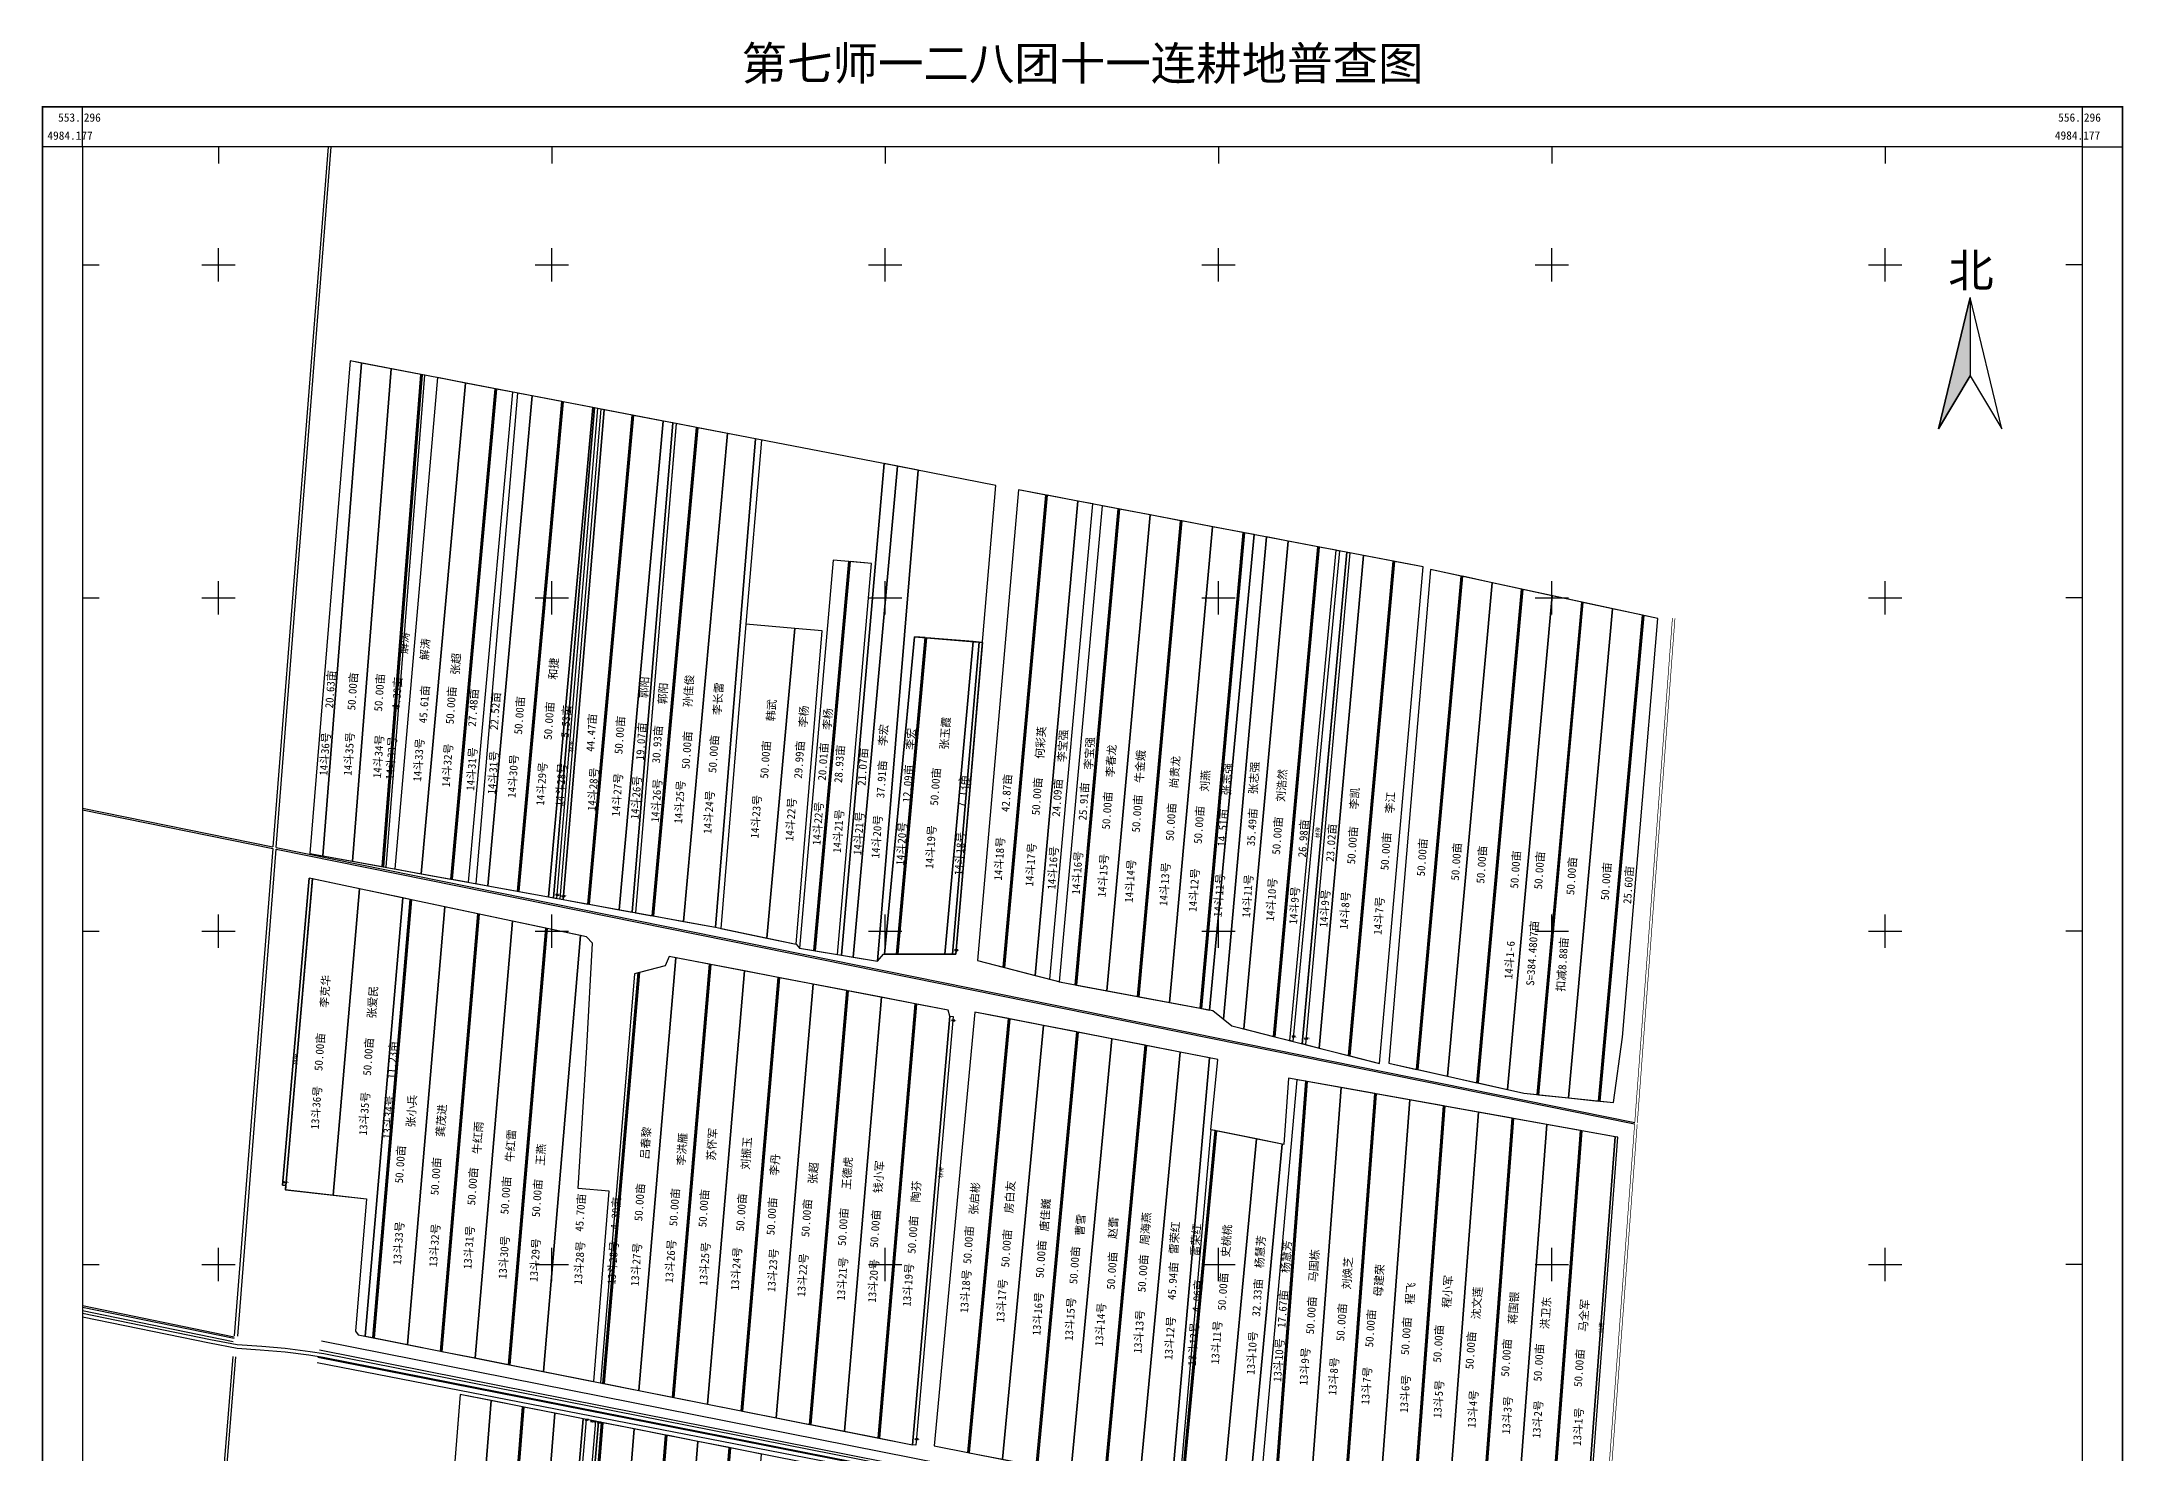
# Model space of a CAD drawing. Extents: x 553211 to 556357, y 4981025 to 4984335.
# Drawn here: x 553235 to 556357, y 4982217 to 4984335 of the extents above; entities that cross this region are included whole.
import ezdxf
from ezdxf.enums import TextEntityAlignment as Align

# ---------------------------------------------------------------- set-up
doc = ezdxf.new("R2010")
doc.units = 0
doc.header["$LTSCALE"] = 0.5
doc.layers.get('0').update_dxf_attribs({"linetype": 'CONTINUOUS'})
for name, color, linetype in [('2021年分地', 1, 'CONTINUOUS'), ('2022年', 1, 'CONTINUOUS'), ('TK', 7, 'CONTINUOUS'), ('出水桩', 2, 'CONTINUOUS'), ('地块名称', 7, 'CONTINUOUS'), ('测地框', 7, 'CONTINUOUS'), ('经营地', 5, 'CONTINUOUS'), ('路林渠', 7, 'CONTINUOUS'), ('退界后面积', 7, 'CONTINUOUS'), ('退界林带', 3, 'CONTINUOUS'), ('面积', 7, 'CONTINUOUS')]:
    doc.layers.add(name, color=color, linetype=linetype)
doc.styles.add('HZ', font='rs.shx', dxfattribs={"width": 0.8, "bigfont": 'hztxt.shx'})
doc.styles.add('宋体', font='SimSun.ttf')
doc.styles.add('楷体', font='SIMKAI.TTF', dxfattribs={"width": 0.8})

msp = doc.modelspace()

# ---------------------------------------------------------------- hatches: boundary and pattern name
at = {"layer": 'TK', "linetype": 'Continuous'}
msp.add_hatch(color=7, dxfattribs=at).paths.add_polyline_path([(556127.5, 4983951), (556127.5, 4983833.1), (556080, 4983753.8)])

# ---------------------------------------------------------------- linework, layer by layer
at = {"linetype": 'Continuous', "flags": 128}
for points, elevation in [([(554245.3, 4983006.1), (554254.5, 4983004.1), (554366.4, 4982980.4), (554371.5, 4982974.6), (554488.6, 4982955), (554497.7, 4982965.8), (554606, 4982965.4), (554665.9, 4983668.9), (554494.9, 4983702.1), (553697.7, 4983855.7), (553636.9, 4983116.7)], 286.8), ([(554638.7, 4982956.3), (554764, 4982923.4), (554991.6, 4982880.9), (555019.9, 4982858.3), (555241.7, 4982801.4), (555306.8, 4983546.8), (554700.1, 4983662.2)], 287.1), ([(554498.9, 4982965.8), (554544.2, 4983441.9), (554645.8, 4983433.3), (554606, 4982965.4)], 286.8), ([(554573.6, 4982228.1), (555537.9, 4982037), (555550.4, 4982048.3), (555599, 4982691), (555598.1, 4982691.2), (555105.2, 4982779.5), (555097.9, 4982680.2), (554988.5, 4982702.2), (554999, 4982807.7), (554634.7, 4982878.8)], 287.9), ([(554492.5, 4981468.5), (554543.1, 4982170.5), (553862.3, 4982305), (553844.3, 4982079.2), (553561.6, 4982132.6), (553522.5, 4981656.1), (553642.7, 4981635.4)], 288.4)]:
    msp.add_lwpolyline(points, close=True, dxfattribs=dict(at, elevation=elevation))
for points in [[(554181.5, 4983762.5), (554120.7, 4983028.7)], [(554186.5, 4983762.1), (554125.6, 4983027.8)]]:
    msp.add_lwpolyline(points, dxfattribs=at)
for points, elevation in [([(554305.3, 4983738.7), (554245.3, 4983006.1)], 286.8), ([(554314.5, 4983736.9), (554290.8, 4983460.6), (554253.4, 4983004.3)], 286.7), ([(554434.7, 4982964), (554498.3, 4983701.5)], 287.8), ([(554549.5, 4983691.5), (554488.6, 4982955)], 287.8), ([(554479.5, 4983551.7), (554421.9, 4983556.8), (554371.5, 4982974.6)], 286.5), ([(554063, 4982324.5), (554086.1, 4982609.9), (554039.7, 4982613.9), (554052.5, 4982826), (554061.2, 4982981.9), (554052.1, 4982991.5), (553636, 4983079.8), (553596.2, 4982619.1), (553600.5, 4982618.9), (553599.9, 4982612.4), (553722, 4982598.7), (553705.6, 4982399.9), (553709.5, 4982394.7), (554541, 4982229.5), (554597.2, 4982872.4), (554594.6, 4982881.7), (554175.9, 4982962.1), (554170.1, 4982948.1), (554123.8, 4982936.1), (554072.9, 4982322.5)], 287.2)]:
    msp.add_lwpolyline(points, dxfattribs=dict(at, elevation=elevation))
at = {"layer": '2021年分地', "linetype": 'Continuous', "flags": 128}
for points in [[(553759, 4983843.9), (553714.6, 4983852.5), (553656.7, 4983113.1), (553701.2, 4983105)], [(553803.4, 4983835.3), (553759, 4983843.9), (553701.2, 4983105), (553745.7, 4983096.9)], [(553941.4, 4983808.8), (553917.1, 4983813.4), (553850.5, 4983077.9), (553875.2, 4983073.4)], [(553970.4, 4983803.2), (553948.4, 4983807.4), (553885.8, 4983071.5), (553903.9, 4983068.2)], [(554015, 4983794.6), (553970.4, 4983803.2), (553903.9, 4983068.2), (553948.6, 4983060)], [(554064.2, 4983785.1), (554061.6, 4983785.6), (553995.2, 4983051.6), (554002.5, 4983050.2)], [(554120.5, 4983774.2), (554078.5, 4983782.3), (554016.8, 4983047.6), (554054.2, 4983040.8)], [(554167.2, 4983765.3), (554122.5, 4983773.9), (554056.2, 4983040.5), (554100.9, 4983032.3)], [(554181.5, 4983762.5), (554167.2, 4983765.3), (554100.9, 4983032.3), (554120.7, 4983028.7)], [(554216.9, 4983755.7), (554186.5, 4983761.5), (554125.6, 4983027.8), (554150.6, 4983023.3)], [(554263.6, 4983746.7), (554218.8, 4983755.3), (554152.6, 4983022.9), (554197.4, 4983014.8)], [(554305.3, 4983738.7), (554263.6, 4983746.7), (554197.4, 4983014.8), (554245.3, 4983006.1)], [(554549.5, 4983691.5), (554498.3, 4983701.5), (554434.7, 4982964), (554488.6, 4982955)], [(554518.6, 4983697.5), (554498.3, 4983701.5), (554434.7, 4982964), (554451.9, 4982961.1)], [(554549.5, 4983691.5), (554518.6, 4983697.5), (554451.9, 4982961.1), (554488.6, 4982955)], [(554741, 4983654.4), (554700.1, 4983662.2), (554638.7, 4982956.3), (554677, 4982946.3)], [(554789.2, 4983645.3), (554743, 4983654), (554678.9, 4982945.8), (554724.8, 4982933.7)], [(554811.3, 4983641), (554789.2, 4983645.3), (554724.8, 4982933.7), (554746.9, 4982927.9)], [(554849.5, 4983633.8), (554825.6, 4983638.3), (554761.1, 4982924.2), (554764, 4982923.4), (554784.9, 4982919.5)], [(554897.3, 4983624.7), (554851.4, 4983633.4), (554786.8, 4982919.2), (554832.7, 4982910.6)], [(554943.2, 4983615.9), (554897.3, 4983624.7), (554832.7, 4982910.6), (554878.6, 4982902)], [(554991.1, 4983606.8), (554945.2, 4983615.6), (554880.6, 4982901.6), (554926.5, 4982893)], [(555037, 4983598.1), (554991.1, 4983606.8), (554926.5, 4982893), (554972.4, 4982884.5)], [(555053.5, 4983595), (555039, 4983597.7), (554974.4, 4982884.1), (554986.5, 4982881.8)], [(555104.3, 4983585.3), (555071.8, 4983591.5), (555007.6, 4982868.1), (555019.9, 4982858.3), (555038.1, 4982853.6)], [(555149, 4983576.8), (555104.3, 4983585.3), (555038.1, 4982853.6), (555082.5, 4982842.2)], [(555176.6, 4983571.5), (555151, 4983576.4), (555084.5, 4982841.7), (555106.8, 4982836)], [(554479.5, 4983551.7), (554447.7, 4983554.5), (554394.9, 4982970.7), (554428.3, 4982965.1)], [(555217.7, 4983563.7), (555197.2, 4983567.6), (555130.5, 4982829.9), (555150.8, 4982824.7)], [(555261.9, 4983555.3), (555217.7, 4983563.7), (555150.8, 4982824.7), (555194.8, 4982813.4)], [(555306.8, 4983546.8), (555263.9, 4983554.9), (555196.8, 4982812.9), (555241.7, 4982801.4)], [(555364.2, 4983532.9), (555317.8, 4983542.9), (555255.3, 4982802.1), (555297.2, 4982792.8)], [(555410.3, 4983522.9), (555366.2, 4983532.5), (555299.2, 4982792.4), (555343.4, 4982782.6)], [(555454.5, 4983513.4), (555410.3, 4983522.9), (555343.4, 4982782.6), (555387.5, 4982772.8)], [(555500.6, 4983503.4), (555456.5, 4983512.9), (555389.5, 4982772.4), (555433.6, 4982762.6)], [(555544.8, 4983493.9), (555500.6, 4983503.4), (555433.6, 4982762.6), (555458, 4982757.2), (555477.9, 4982755.1)], [(555591.1, 4983483.9), (555546.7, 4983493.4), (555479.9, 4982754.8), (555524.8, 4982750.1)], [(555635.8, 4983474.2), (555591.1, 4983483.9), (555524.8, 4982750.1), (555569.9, 4982745.3)], [(554364.6, 4983454.1), (554290.8, 4983460.6), (554253.4, 4983004.3), (554322.6, 4982989.7)], [(555606.1, 4982841.1), (555658.9, 4983469.2), (555637.8, 4983473.8), (555571.9, 4982745.1), (555592.4, 4982742.9)], [(554559.9, 4983440.6), (554544.2, 4983441.9), (554498.9, 4982965.8), (554517, 4982965.7)], [(554640.8, 4983433.7), (554632, 4983434.5), (554589.6, 4982965.5), (554601, 4982965.4)], [(553711.4, 4983063.8), (553640.9, 4983078.8), (553600.6, 4982612.3), (553672.1, 4982604.3)], [(553776.4, 4983050), (553711.4, 4983063.8), (553672.1, 4982604.3), (553722, 4982598.7), (553705.6, 4982399.9), (553709.5, 4982394.7), (553720.2, 4982392.6)], [(553839.3, 4983036.7), (553789.5, 4983047.2), (553733.4, 4982389.9), (553783.3, 4982380)], [(553889.2, 4983026.1), (553839.3, 4983036.7), (553783.3, 4982380), (553833.2, 4982370.1)], [(553941.1, 4983015.1), (553891.2, 4983025.7), (553835.2, 4982369.7), (553885.2, 4982359.8)], [(553991.1, 4983004.4), (553941.1, 4983015.1), (553885.2, 4982359.8), (553935.2, 4982349.9)], [(554043.1, 4982993.4), (553993.1, 4983004), (553937.2, 4982349.5), (553987.3, 4982339.5)], [(554086.1, 4982609.9), (554039.7, 4982613.9), (554052.5, 4982826), (554061.2, 4982981.9), (554052.1, 4982991.5), (554043.1, 4982993.4), (553987.3, 4982339.5), (554063, 4982324.5)], [(554236.6, 4982950.5), (554186.1, 4982960.2), (554130.6, 4982311), (554181.1, 4982301)], [(554289, 4982940.4), (554238.5, 4982950.1), (554183.1, 4982300.6), (554233.5, 4982290.6)], [(554129.3, 4982937.5), (554123.8, 4982936.1), (554072.9, 4982322.5), (554076.7, 4982321.7)], [(554339.5, 4982930.7), (554289, 4982940.4), (554233.5, 4982290.6), (554284, 4982280.6)], [(554391.9, 4982920.6), (554341.5, 4982930.3), (554285.9, 4982280.2), (554336.3, 4982270.2)], [(554442.3, 4982910.9), (554391.9, 4982920.6), (554336.3, 4982270.2), (554386.7, 4982260.2)], [(554494.7, 4982900.9), (554444.3, 4982910.5), (554388.7, 4982259.8), (554439, 4982249.8)], [(554545, 4982891.2), (554494.7, 4982900.9), (554439, 4982249.8), (554489.4, 4982239.8)], [(554597.2, 4982872.4), (554594.6, 4982881.7), (554547, 4982890.8), (554491.3, 4982239.4), (554541, 4982229.5)], [(554685, 4982869), (554634.7, 4982878.8), (554573.6, 4982228.1), (554623.9, 4982218.1)], [(554737.3, 4982858.8), (554687, 4982868.6), (554625.8, 4982217.7), (554676.1, 4982207.8)], [(554787.6, 4982849), (554737.3, 4982858.8), (554676.1, 4982207.8), (554726.4, 4982197.8)], [(554839.8, 4982838.8), (554789.5, 4982848.6), (554728.3, 4982197.4), (554778.6, 4982187.5)], [(554942.3, 4982818.8), (554892, 4982828.6), (554830.8, 4982177.1), (554881, 4982167.2)], [(554986.6, 4982810.1), (554942.3, 4982818.8), (554881, 4982167.2), (554929, 4982157.7)], [(555131.1, 4982774.9), (555117.5, 4982777.3), (555059.9, 4982131.7), (555082.1, 4982127.3)], [(555183.9, 4982765.4), (555133.1, 4982774.5), (555084.1, 4982126.9), (555134.8, 4982116.9)], [(555234.5, 4982756.4), (555183.9, 4982765.4), (555134.8, 4982116.9), (555185.4, 4982106.9)], [(555287.1, 4982746.9), (555236.5, 4982756), (555187.4, 4982106.5), (555237.9, 4982096.5)], [(555337.6, 4982737.9), (555287.1, 4982746.9), (555237.9, 4982096.5), (555288.3, 4982086.5)], [(555390, 4982728.5), (555339.6, 4982737.5), (555290.3, 4982086.1), (555340.7, 4982076.1)], [(554994.9, 4982700.9), (554988.5, 4982702.2), (554940.3, 4982155.4), (554943.6, 4982154.8)], [(555056.8, 4982688.5), (554996.9, 4982700.5), (554945.6, 4982154.4), (555005.5, 4982142.5)], [(555440.4, 4982719.5), (555390, 4982728.5), (555340.7, 4982076.1), (555391, 4982066.1)], [(555492.7, 4982710.1), (555442.4, 4982719.1), (555393, 4982065.7), (555443.2, 4982055.8)], [(555542.9, 4982701.1), (555492.7, 4982710.1), (555443.2, 4982055.8), (555493.3, 4982045.8)], [(555595.1, 4982691.7), (555544.9, 4982700.7), (555495.3, 4982045.4), (555537.9, 4982037), (555546.1, 4982044.5)], [(555095.5, 4982680.7), (555056.8, 4982688.5), (555005.5, 4982142.5), (555044.3, 4982134.8)], [(553909.1, 4982295.8), (553862.3, 4982305), (553806.3, 4981603.3), (553853, 4981594.1)], [(553955.8, 4982286.6), (553909.1, 4982295.8), (553853, 4981594.1), (553899.8, 4981584.9)], [(554004.6, 4982276.9), (553957.8, 4982286.2), (553901.8, 4981584.5), (553948.6, 4981575.3)], [(554047.1, 4982268.5), (554004.6, 4982276.9), (553948.6, 4981575.3), (553986.9, 4981567.8)], [(554074.7, 4982263.1), (554070.2, 4982264), (554010.6, 4981563.1), (554018.7, 4981561.5)], [(554123.5, 4982253.4), (554076.7, 4982262.7), (554020.7, 4981561.2), (554067.5, 4981552)], [(554170.3, 4982244.2), (554123.5, 4982253.4), (554067.5, 4981552), (554114.3, 4981542.8)], [(554219, 4982234.6), (554172.3, 4982243.8), (554116.3, 4981542.4), (554163.1, 4981533.2)], [(554265.8, 4982225.3), (554219, 4982234.6), (554163.1, 4981533.2), (554209.8, 4981524)], [(554314.6, 4982215.7), (554267.8, 4982224.9), (554211.8, 4981523.6), (554258.6, 4981514.4)]]:
    msp.add_lwpolyline(points, close=True, dxfattribs=at)
for points in [[(553747.7, 4983096.6), (553805.4, 4983834.9)], [(554122.5, 4983773.9), (554056.2, 4983040.5)], [(554678.9, 4982945.8), (554743, 4983654)], [(555106.8, 4982836), (555176.6, 4983571.5)], [(555192.3, 4983568.6), (555125.5, 4982830.4)], [(555197.2, 4983567.6), (555130.5, 4982829.9)], [(555197.2, 4983567.6), (555130.5, 4982829.9)], [(555569.9, 4982745.3), (555635.8, 4983474.2)], [(555571.9, 4982745.1), (555637.8, 4983473.8)], [(553596.2, 4982619.1), (553636, 4983079.8)], [(553600.6, 4982612.3), (553640.9, 4983079.4)], [(554076.7, 4982321.5), (554129.4, 4982938.2)], [(554078.7, 4982321.3), (554131.4, 4982938)], [(554547, 4982890.8), (554491.3, 4982239.4)], [(553773.1, 4982855.2), (553733.4, 4982389.9)], [(554597.2, 4982872.4), (554541, 4982229.5)], [(554541, 4982229.5), (554597.2, 4982872.4)], [(554625.8, 4982217.7), (554687, 4982868.6)], [(554994.9, 4982700.9), (554943.6, 4982154.6)], [(554996.9, 4982700.5), (554945.6, 4982154.4)], [(555493.3, 4982045.8), (555542.9, 4982701.1)], [(555493.3, 4982045.8), (555542.9, 4982701.1)], [(555056.8, 4982688.5), (555005.5, 4982142.5)], [(555095.5, 4982680.7), (555044.3, 4982134.8)], [(554076.7, 4982262.7), (554020.7, 4981561.2)]]:
    msp.add_lwpolyline(points, dxfattribs=at)
at = {"layer": '2021年分地', "color": 4, "linetype": 'Continuous', "flags": 128}
for points in [[(554445.7, 4983554.7), (554421.9, 4983556.8), (554371.5, 4982974.6), (554392.9, 4982971)], [(554405.3, 4983450.5), (554364.6, 4983454.1), (554322.6, 4982989.7), (554366.4, 4982980.4)]]:
    msp.add_lwpolyline(points, close=True, dxfattribs=at)
at = {"layer": '2021年分地', "linetype": 'Continuous', "flags": 128}
for points, elevation in [([(555106.8, 4982836.3), (555176.6, 4983571.5)], 288.3), ([(554601, 4982965.4), (554640.8, 4983433.7)], 286.8)]:
    msp.add_lwpolyline(points, dxfattribs=dict(at, elevation=elevation))
at = {"layer": '2022年', "color": 4, "linetype": 'Continuous', "flags": 128}
for points in [[(553809.3, 4983834.2), (553805.4, 4983834.9), (553747.7, 4983096.6), (553751.6, 4983095.9)], [(553870.6, 4983822.4), (553828.6, 4983830.5), (553764.7, 4983093.5), (553804, 4983086.3)], [(553915.1, 4983813.8), (553870.6, 4983822.4), (553804, 4983086.3), (553848.5, 4983078.2)], [(554061.6, 4983785.6), (554017, 4983794.2), (553950.5, 4983059.7), (553995.2, 4983051.6)], [(554632, 4983434.5), (554561.9, 4983440.4), (554519, 4982965.7), (554589.6, 4982965.5)], [(554186.1, 4982960.2), (554175.9, 4982962.1), (554170.1, 4982948.1), (554131.4, 4982938), (554078.7, 4982321.3), (554130.6, 4982311)], [(554890, 4982829), (554839.8, 4982838.8), (554778.6, 4982187.5), (554828.8, 4982177.5)]]:
    msp.add_lwpolyline(points, close=True, dxfattribs=at)
at = {"layer": 'TK', "linetype": 'Continuous'}
for p, q in [((553296, 4984177), (553296, 4984237)), ((556296, 4984177), (556296, 4984237)), ((553296, 4984177), (553236, 4984177)), ((553500, 4984177), (553500, 4984152)), ((554000, 4984177), (554000, 4984152)), ((554500, 4984177), (554500, 4984152)), ((555000, 4984177), (555000, 4984152)), ((555500, 4984177), (555500, 4984152)), ((556000, 4984177), (556000, 4984152)), ((556296, 4984177), (556356, 4984177)), ((553500, 4983975), (553500, 4984025)), ((554000, 4983975), (554000, 4984025)), ((554500, 4983975), (554500, 4984025)), ((555000, 4983975), (555000, 4984025)), ((555500, 4983975), (555500, 4984025)), ((556000, 4983975), (556000, 4984025)), ((553296, 4984000), (553321, 4984000)), ((553475, 4984000), (553525, 4984000)), ((553975, 4984000), (554025, 4984000)), ((554475, 4984000), (554525, 4984000)), ((554975, 4984000), (555025, 4984000)), ((555475, 4984000), (555525, 4984000)), ((555975, 4984000), (556025, 4984000)), ((556296, 4984000), (556271, 4984000)), ((553500, 4983475), (553500, 4983525)), ((554000, 4983475), (554000, 4983525)), ((554500, 4983475), (554500, 4983525)), ((555000, 4983475), (555000, 4983525)), ((555500, 4983475), (555500, 4983525)), ((556000, 4983475), (556000, 4983525)), ((553296, 4983500), (553321, 4983500)), ((553475, 4983500), (553525, 4983500)), ((553975, 4983500), (554025, 4983500)), ((554475, 4983500), (554525, 4983500)), ((554975, 4983500), (555025, 4983500)), ((555475, 4983500), (555525, 4983500)), ((555975, 4983500), (556025, 4983500)), ((556296, 4983500), (556271, 4983500)), ((553500, 4982975), (553500, 4983025)), ((554000, 4982975), (554000, 4983025)), ((554500, 4982975), (554500, 4983025)), ((555000, 4982975), (555000, 4983025)), ((555500, 4982975), (555500, 4983025)), ((556000, 4982975), (556000, 4983025)), ((553296, 4983000), (553321, 4983000)), ((553475, 4983000), (553525, 4983000)), ((553975, 4983000), (554025, 4983000)), ((554475, 4983000), (554525, 4983000)), ((554975, 4983000), (555025, 4983000)), ((555475, 4983000), (555525, 4983000)), ((555975, 4983000), (556025, 4983000)), ((556296, 4983000), (556271, 4983000)), ((553500, 4982475), (553500, 4982525)), ((554000, 4982475), (554000, 4982525)), ((554500, 4982475), (554500, 4982525)), ((555000, 4982475), (555000, 4982525)), ((555500, 4982475), (555500, 4982525)), ((556000, 4982475), (556000, 4982525)), ((553296, 4982500), (553321, 4982500)), ((553475, 4982500), (553525, 4982500)), ((553975, 4982500), (554025, 4982500)), ((554475, 4982500), (554525, 4982500)), ((554975, 4982500), (555025, 4982500)), ((555475, 4982500), (555525, 4982500)), ((555975, 4982500), (556025, 4982500)), ((556296, 4982500), (556271, 4982500))]:
    msp.add_line(p, q, dxfattribs=at)
at = {"layer": 'TK', "linetype": 'Continuous', "const_width": 2.5, "flags": 128}
msp.add_lwpolyline([(553236, 4981117), (556356, 4981117), (556356, 4984237), (553236, 4984237)], close=True, dxfattribs=at)
at = {"layer": 'TK', "linetype": 'Continuous', "flags": 128}
for points in [[(553296, 4981177), (556296, 4981177), (556296, 4984177), (553296, 4984177)], [(556127.5, 4983951), (556080, 4983753.8), (556127.5, 4983833.1), (556175, 4983753.8)], [(556127.5, 4983951), (556127.5, 4983833.1), (556080, 4983753.8)]]:
    msp.add_lwpolyline(points, close=True, dxfattribs=at)
at = {"layer": '出水桩', "linetype": 'Continuous', "flags": 128}
for points in [[(553804.4, 4983835.1), (553746.7, 4983096.8)], [(553916.1, 4983813.6), (553849.5, 4983078.1)], [(554016, 4983794.3), (553949.6, 4983059.9)], [(554121.5, 4983774), (554055.2, 4983040.6)], [(554217.8, 4983755.4), (554151.6, 4983023)], [(554742, 4983654.1), (554677.9, 4982946)], [(554850.4, 4983633.6), (554785.8, 4982919.3)], [(554944.2, 4983615.8), (554879.6, 4982901.7)], [(555038, 4983597.8), (554973.4, 4982884.3)], [(555150, 4983576.6), (555083.5, 4982842)], [(554446.7, 4983554.6), (554393.9, 4982970.7)], [(555262.9, 4983555.1), (555195.8, 4982813.2)], [(555298.2, 4982792.5), (555365.2, 4983532.5)], [(555388.5, 4982772.5), (555455.5, 4983513.2)], [(555478.9, 4982754.9), (555545.7, 4983493.5)], [(555570.9, 4982745.2), (555636.8, 4983474)], [(554560.9, 4983440.5), (554518, 4982965.8)], [(553788.5, 4983047.5), (553732.4, 4982390.1)], [(553890.2, 4983025.7), (553834.2, 4982369.9)], [(553992.1, 4983004.1), (553936.2, 4982349.7)], [(554237.6, 4982950.2), (554182.1, 4982300.8)], [(554130.4, 4982938.1), (554077.7, 4982321.5)], [(554340.5, 4982930.4), (554284.9, 4982280.4)], [(554443.3, 4982910.6), (554387.7, 4982260)], [(554546, 4982891), (554490.4, 4982239.6)], [(554624.9, 4982217.9), (554686, 4982868.8)], [(554728.3, 4982197.4), (554789.6, 4982848.9)], [(554829.8, 4982177.2), (554891, 4982828.7)], [(555083.1, 4982127), (555132.1, 4982774.7)], [(555186.4, 4982106.7), (555235.5, 4982756.2)], [(555289.3, 4982086.3), (555338.6, 4982737.7)], [(554995.9, 4982700.6), (554944.6, 4982154.5)], [(555392, 4982065.9), (555441.4, 4982719.3)], [(555494.3, 4982045.6), (555543.9, 4982700.9)], [(553900.8, 4981584.7), (553956.8, 4982286.4)], [(554019.7, 4981561.4), (554075.7, 4982262.9)], [(554115.3, 4981542.6), (554171.3, 4982244)], [(554210.8, 4981523.8), (554266.8, 4982225.1)]]:
    msp.add_lwpolyline(points, dxfattribs=at)
at = {"layer": '出水桩', "color": 2, "linetype": 'Continuous', "flags": 128}
for points in [[(553875.2, 4983073.4), (553941.4, 4983808.8)], [(553948.4, 4983807.4), (553885.8, 4983071.5)]]:
    msp.add_lwpolyline(points, dxfattribs=at)
at = {"layer": '测地框', "linetype": 'Continuous', "elevation": 288.9, "flags": 128}
msp.add_lwpolyline([(555255.3, 4982802.1), (555458, 4982757.2), (555592.4, 4982742.9), (555606.1, 4982841.1), (555658.9, 4983469.2), (555317.8, 4983542.9)], close=True, dxfattribs=at)
at = {"layer": '经营地', "linetype": 'Continuous', "flags": 128}
msp.add_lwpolyline([(553714.6, 4983852.5), (553697.7, 4983855.7), (553636.9, 4983116.7), (553656.7, 4983113.1)], close=True, dxfattribs=at)
at = {"layer": '经营地', "color": 5, "linetype": 'Continuous', "flags": 128}
msp.add_lwpolyline([(553787.5, 4983047.7), (553776.4, 4983050), (553720.2, 4982392.6), (553731.4, 4982390.3)], close=True, dxfattribs=at)
at = {"layer": '路林渠', "color": 4, "linetype": 'Continuous', "flags": 128}
for points, elevation in [([(553664.3, 4984177), (553581.5, 4983126.7)], 286.1), ([(553586.5, 4983125.7), (553669.2, 4984177)], 290.1), ([(553296, 4983184.5), (553581.5, 4983126.7)], 288), ([(553296, 4983182.1), (553581.3, 4983124.3)], 288.4), ([(553581.3, 4983124.3), (553523.7, 4982393)], 286.1), ([(553528.9, 4982392.7), (553586.3, 4983123.3)], 290.1), ([(553586.3, 4983123.3), (555624.2, 4982710.9)], 288.4), ([(553586.5, 4983125.7), (555624.4, 4982713.3)], 288), ([(553523.6, 4982391.2), (553296, 4982438)], 289.9), ([(553523.4, 4982388.9), (553296, 4982435.6)], 289.9), ([(553521.4, 4982362.2), (553424.8, 4981177)], 290.1), ([(553429.8, 4981177), (553526.1, 4982361.7)], 294.4)]:
    msp.add_lwpolyline(points, dxfattribs=dict(at, elevation=elevation))
at = {"layer": '路林渠', "color": 4, "linetype": 'Continuous', "const_width": 1, "flags": 128}
for points, elevation in [([(555624.4, 4982713.3), (555680.9, 4983469.9)], 290.9), ([(555628.2, 4982712.6), (555684.6, 4983469.3)], 290.4), ([(555571.2, 4982000.3), (555624.2, 4982710.9)], 290.9), ([(555575, 4981999.7), (555628, 4982710.2)], 290.4)]:
    msp.add_lwpolyline(points, dxfattribs=dict(at, elevation=elevation))
at = {"layer": '路林渠', "color": 3, "linetype": 'Continuous', "flags": 128}
for points, elevation in [([(553521.8, 4982384), (553296, 4982430.4)], 290.3), ([(553648.9, 4982360.8), (555559.9, 4981984.3)], 288.9), ([(555564.6, 4981992.3), (553651.5, 4982371.4)], 290.5), ([(553654.6, 4982385.7), (555567.5, 4982006.8)], 289.1), ([(555559.2, 4981981.1), (553647.8, 4982352.6)], 289)]:
    msp.add_lwpolyline(points, dxfattribs=dict(at, elevation=elevation))
at = {"layer": '路林渠', "color": 5, "linetype": 'Continuous', "flags": 128}
for points, elevation in [([(553296, 4982427), (553488.2, 4982387.5), (553528.1, 4982380.1), (553564.9, 4982377.5), (553600.1, 4982374.7), (553637.5, 4982369.4), (553658.2, 4982366.7), (555551.3, 4981993.2), (555584.9, 4981985.1), (555625.2, 4981976.6), (555650.9, 4981970), (555686.7, 4981962.4), (556296, 4981825)], 287.7), ([(553296, 4982421.6), (553486.6, 4982382.5), (553527.8, 4982374.3), (553562.3, 4982372.2), (553600, 4982369.2), (553635.6, 4982364.6), (553656.9, 4982361), (555549.4, 4981987.6), (555584.3, 4981980.4), (555623.2, 4981971.4), (555648.1, 4981965.4), (555687.2, 4981956.8), (556296, 4981819.5)], 288.9)]:
    msp.add_lwpolyline(points, dxfattribs=dict(at, elevation=elevation))
at = {"layer": '退界林带', "linetype": 'Continuous', "flags": 128}
for points, elevation in [([(553751.6, 4983095.9), (553809.3, 4983834.2)], 288.6), ([(553828.6, 4983830.5), (553764.7, 4983093.5)], 287.8), ([(555053.5, 4983595), (554986.5, 4982881.8)], 288.3), ([(555007.6, 4982868.1), (555071.8, 4983591.5)], 288.3), ([(554988.5, 4982702.2), (554940.3, 4982155.4)], 287.1)]:
    msp.add_lwpolyline(points, dxfattribs=dict(at, elevation=elevation))
for points in [[(554069.1, 4983784.1), (554064.2, 4983785.1), (554002.5, 4983050.2), (554007.4, 4983049.3)], [(554011.8, 4983048.5), (554016.8, 4983047.6), (554078.5, 4983782.3), (554073.6, 4983783.3)], [(555176.6, 4983571.5), (555181.6, 4983570.6), (555111.7, 4982834.7), (555106.8, 4982836)], [(555130.5, 4982829.9), (555125.6, 4982831.2), (555192.3, 4983568.6), (555197.2, 4983567.6)], [(554645.8, 4983433.3), (554640.8, 4983433.7), (554601, 4982965.4), (554606, 4982965.4)], [(553640.9, 4983078.8), (553636, 4983079.8), (553596.2, 4982619.1), (553600.5, 4982618.9), (553599.9, 4982612.4), (553600.6, 4982612.3)], [(554597.2, 4982872.4), (554602.2, 4982872.1), (554546, 4982229.1), (554541, 4982229.5)], [(555599, 4982691), (555595.1, 4982691.7), (555546.1, 4982044.5), (555550.4, 4982048.3)]]:
    msp.add_lwpolyline(points, close=True, dxfattribs=at)
for points in [[(554825.6, 4983638.3), (554761.1, 4982924.2)], [(554986.6, 4982810.1), (554929, 4982157.7)]]:
    msp.add_lwpolyline(points, dxfattribs=at)
at = {"layer": '退界林带', "color": 3, "linetype": 'Continuous', "flags": 128}
for points, elevation in [([(554052.1, 4982267.6), (554047.1, 4982268.5), (553986.9, 4981567.8), (553991.8, 4981566.8)], 289), ([(554005.6, 4981564.1), (554010.6, 4981563.1), (554070.2, 4982264), (554065.3, 4982264.9)], 290.6)]:
    msp.add_lwpolyline(points, close=True, dxfattribs=dict(at, elevation=elevation))
at = {"layer": '面积', "linetype": 'Continuous', "flags": 128}
msp.add_lwpolyline([(554011.8, 4983048.5), (554016.8, 4983047.6)], dxfattribs=at)

# ---------------------------------------------------------------- texts
at = {"layer": '2021年分地', "linetype": 'Continuous', "style": 'HZ', "width": 0.8}
for s, p in [('5.53亩', (554005.6, 4983053.4)), ('5.53亩', (554014.6, 4983051.6)), ('3.52亩', (554603.8, 4982970.8)), ('4.83亩', (554599.5, 4982865.2)), ('5.54亩', (555110.2, 4982840.9)), ('5.55亩', (555128.9, 4982838)), ('3.47亩', (553597.9, 4982622.4)), ('5.27亩', (554049.8, 4982266.2)), ('14.45亩', (554057.8, 4982263.4)), ('5.28亩', (554068.4, 4982262.1)), ('4.83亩', (554544.5, 4982237.1))]:
    msp.add_text(s, height=2, dxfattribs=at).set_placement(p)
at = {"layer": '2022年', "color": 4, "linetype": 'Continuous', "style": '宋体'}
for s, p in [('解涛', (553783.4, 4983415.8, 289.4)), ('解涛', (553814.7, 4983406.3, 289.4)), ('张超', (553860.9, 4983384.3, 289.4)), ('和捷', (554007.5, 4983377.2, 289.4)), ('4.39亩', (553772, 4983332.3, 289.4)), ('45.61亩', (553812.5, 4983311.7, 289.4)), ('50.00亩', (553852.7, 4983310.2, 289.4)), ('50.00亩', (553999.8, 4983286.9, 289.4)), ('14斗33号', (553762.7, 4983226.9, 289.4)), ('张玉霞', (554594.3, 4983272.2, 289.4)), ('14斗33号', (553803.8, 4983224, 289.4)), ('14斗32号', (553846.9, 4983215.9, 289.4)), ('14斗29号', (553988.3, 4983188.2, 289.4)), ('50.00亩', (554579.2, 4983188.1, 289.4)), ('14斗19号', (554571.9, 4983093.4, 289.4)), ('吕春黎', (554145.2, 4982657.3, 289.4)), ('50.00亩', (554135.6, 4982564.7, 289.4)), ('赵蕾', (554846.8, 4982538.3, 289.4)), ('13斗27号', (554130.2, 4982467.1, 289.4)), ('50.00亩', (554844.1, 4982462.1, 289.4)), ('13斗14号', (554826.5, 4982377, 289.4))]:
    msp.add_text(s, height=12, rotation=86, dxfattribs=at).set_placement(p)
at = {"layer": 'TK', "linetype": 'Continuous', "style": '宋体'}
msp.add_text('第七师一二八团十一连耕地普查图', height=50, dxfattribs=at).set_placement((554796, 4984262), align=Align.BOTTOM_CENTER)
for p in [(553277.4, 4984193.6), (556288.5, 4984193.8)]:
    msp.add_text('4984.177', height=12.5, dxfattribs=at).set_placement(p, align=Align.MIDDLE)
for s, p in [('553.', (553293.5, 4984220.8)), ('556.', (556293.5, 4984220.8))]:
    msp.add_text(s, height=12.5, dxfattribs=at).set_placement(p, align=Align.MIDDLE_RIGHT)
for p in [(553298, 4984220.8), (556298, 4984220.8)]:
    msp.add_text('296', height=12.5, dxfattribs=at).set_placement(p, align=Align.MIDDLE_LEFT)
at = {"layer": 'TK', "color": 7, "linetype": 'Continuous', "style": '楷体'}
msp.add_text('北', height=50, dxfattribs=at).set_placement((556128.7, 4983951.6), align=Align.BOTTOM_CENTER)
at = {"layer": '地块名称', "linetype": 'Continuous', "style": '宋体'}
for s, p in [('14斗36号', (553663.2, 4983232.9, 289.4)), ('14斗35号', (553699.5, 4983233.1, 289.4)), ('14斗34号', (553743.6, 4983229.3, 289.4)), ('14斗31号', (553883.4, 4983210.4, 289.4)), ('14斗31号', (553915.4, 4983204.9, 289.4)), ('14斗30号', (553945.5, 4983199.8, 289.4)), ('14斗28号', (554017.1, 4983186.8, 289.4)), ('14斗28号', (554065.4, 4983180, 289.4)), ('14斗27号', (554101.7, 4983171.8, 289.4)), ('14斗26号', (554130, 4983167.6, 289.4)), ('14斗26号', (554160.6, 4983163.1, 289.4)), ('14斗25号', (554195.3, 4983161, 289.4)), ('14斗24号', (554239.2, 4983145.7, 289.4)), ('14斗23号', (554309.9, 4983138.9, 289.4)), ('14斗21号', (554433.4, 4983117.1, 289.4)), ('14斗21号', (554464, 4983113.9, 289.4)), ('14斗20号', (554491.1, 4983109, 289.4)), ('14斗20号', (554528.1, 4983098.4, 289.4)), ('14斗18号', (554615.7, 4983083.5, 289.4)), ('14斗18号', (554675, 4983075.8, 289.4)), ('14斗17号', (554721.9, 4983066.9, 289.4)), ('14斗16号', (554755.2, 4983062.1, 289.4)), ('14斗16号', (554791.8, 4983054.7, 289.4)), ('14斗15号', (554830.6, 4983050.6, 289.4)), ('14斗14号', (554871.2, 4983042.4, 289.4)), ('14斗13号', (554922.9, 4983037.6, 289.4)), ('14斗12号', (554966.9, 4983028.8, 289.4)), ('14斗11号', (555004.6, 4983020.9, 289.4)), ('14斗11号', (555047.2, 4983020, 289.4)), ('14斗10号', (555083.1, 4983014.6, 289.4)), ('14斗9号', (555117.7, 4983009.9, 289.4)), ('14斗9号', (555163.2, 4983005.4, 289.4)), ('14斗8号', (555193.6, 4983002.4, 289.4)), ('14斗7号', (555244.5, 4982994.3, 289.4)), ('13斗36号', (553650.3, 4982702.3, 289.4)), ('13斗35号', (553722.5, 4982693.5, 289.4)), ('13斗34号', (553758.5, 4982688, 289.4)), ('13斗33号', (553773.7, 4982499.2, 289.4)), ('13斗32号', (553827.7, 4982495.9, 289.4)), ('13斗31号', (553879.3, 4982492.7, 289.4)), ('13斗30号', (553931.8, 4982477.9, 289.4)), ('13斗29号', (553978.5, 4982473.8, 289.4)), ('13斗28号', (554045, 4982469.6, 289.4)), ('13斗28号', (554095.2, 4982469.6, 289.4)), ('13斗26号', (554181.6, 4982472.1, 289.4)), ('13斗25号', (554232.9, 4982468.1, 289.4)), ('13斗24号', (554280.2, 4982460.9, 289.4)), ('13斗23号', (554335, 4982458.5, 289.4)), ('13斗22号', (554379.8, 4982451.2, 289.4)), ('13斗21号', (554439.3, 4982445.6, 289.4)), ('13斗20号', (554485.9, 4982442.5, 289.4)), ('13斗19号', (554538.1, 4982436.5, 289.4)), ('13斗18号', (554624.2, 4982427, 289.4)), ('13斗17号', (554678.4, 4982412.9, 289.4)), ('13斗16号', (554732.7, 4982393.2, 289.4)), ('13斗15号', (554781.2, 4982385.2, 289.4)), ('13斗13号', (554884.5, 4982366.4, 289.4)), ('13斗12号', (554930.6, 4982356.7, 289.4)), ('13斗12号', (554965.9, 4982347.7, 289.4)), ('13斗11号', (555000.6, 4982350.2, 289.4)), ('13斗10号', (555053.9, 4982334.4, 289.4)), ('13斗10号', (555093.9, 4982323.5, 289.4)), ('13斗9号', (555133.2, 4982318.3, 289.4)), ('13斗8号', (555176.5, 4982303.5, 289.4)), ('13斗7号', (555225.8, 4982289.4, 289.4)), ('13斗6号', (555283.8, 4982277.2, 289.4)), ('13斗5号', (555334, 4982269.3, 289.4)), ('13斗4号', (555385.3, 4982254.4, 289.4)), ('13斗3号', (555437, 4982245.2, 289.4)), ('13斗2号', (555482.5, 4982239, 289.4)), ('13斗1号', (555543.4, 4982227.7, 289.4))]:
    msp.add_text(s, height=12, rotation=86, dxfattribs=at).set_placement(p)
at = {"layer": '地块名称', "color": 4, "linetype": 'Continuous', "style": '宋体'}
for p in [(554362.1, 4983134.8, 289.4), (554402.8, 4983128.7, 289.4)]:
    msp.add_text('14斗22号', height=12, rotation=86, dxfattribs=at).set_placement(p)
at = {"layer": '地块名称', "color": 1, "linetype": 'Continuous', "style": '宋体'}
msp.add_text('14斗1-6', height=12, rotation=86, dxfattribs=at).set_placement((555440.6, 4982927.9, 288.7))
at = {"layer": '退界后面积', "color": 1, "linetype": 'Continuous', "style": '宋体'}
msp.add_text('S=384.4807亩', height=12, rotation=86, dxfattribs=at).set_placement((555470.3, 4982967.2), align=Align.MIDDLE)
at = {"layer": '退界林带', "linetype": 'Continuous', "style": '宋体'}
for p in [(554031.7, 4983268.7, 578.8), (554628.2, 4983213.6, 578.8), (555151.2, 4983139.6, 578.8), (553617.9, 4982799.3, 578.8), (554586.4, 4982629.6, 578.8), (555576.6, 4982396.8, 578.8)]:
    msp.add_text('林带', height=6, rotation=86, dxfattribs=at).set_placement(p)
at = {"layer": '面积', "linetype": 'Continuous', "style": '宋体'}
for s, p in [('20.63亩', (553671.8, 4983334.1, 289.4)), ('50.00亩', (553705.1, 4983331, 289.4)), ('50.00亩', (553745.3, 4983329.3, 289.4)), ('27.48亩', (553886.1, 4983306.6, 289.4)), ('22.52亩', (553919, 4983301.6, 289.4)), ('郭阳', (554143.4, 4983349, 289.4)), ('郭阳', (554171.7, 4983339.9, 289.4)), ('孙佳俊', (554209.4, 4983335.7, 289.4)), ('李长雷', (554253.7, 4983323.8, 289.4)), ('50.00亩', (553955.3, 4983294.9, 289.4)), ('5.53亩', (554025.5, 4983290.1, 289.4)), ('44.47亩', (554063.3, 4983269, 289.4)), ('韩武', (554334.2, 4983314.8, 289.4)), ('50.00亩', (554105.8, 4983265.4, 289.4)), ('19.07亩', (554137.9, 4983256, 289.4)), ('30.93亩', (554162.1, 4983251.5, 289.4)), ('50.00亩', (554206.5, 4983242.9, 289.4)), ('50.00亩', (554246.6, 4983237.2, 289.4)), ('李宏', (554502.2, 4983277.5, 289.4)), ('李宏', (554543.6, 4983271.9, 289.4)), ('何彩英', (554737.5, 4983258.2, 289.4)), ('李宝强', (554770.7, 4983253.2, 289.4)), ('50.00亩', (554324.3, 4983228.6, 289.4)), ('28.93亩', (554435.3, 4983222.1, 289.4)), ('21.07亩', (554470.4, 4983217.8, 289.4)), ('李宝强', (554810.6, 4983242.1, 289.4)), ('李春龙', (554843.1, 4983230.9, 289.4)), ('牛金娥', (554886.7, 4983222.3, 289.4)), ('尚贵龙', (554938.8, 4983213.9, 289.4)), ('37.91亩', (554498.6, 4983199.3, 289.4)), ('12.09亩', (554537.9, 4983192.7, 289.4)), ('7.13亩', (554620.7, 4983185.4, 289.4)), ('42.87亩', (554686.1, 4983178.6, 289.4)), ('50.00亩', (554731.6, 4983173.6, 289.4)), ('刘燕', (554984.8, 4983208.9, 289.4)), ('张志强', (555017.6, 4983203.2, 289.4)), ('张志强', (555057.7, 4983205, 289.4)), ('刘浩然', (555099.1, 4983193.8, 289.4)), ('24.09亩', (554762.1, 4983171.5, 289.4)), ('25.91亩', (554801.9, 4983165.9, 289.4)), ('50.00亩', (554836.9, 4983152.3, 289.4)), ('50.00亩', (554881.8, 4983147.8, 289.4)), ('李凯', (555209, 4983182.5, 289.4)), ('李江', (555262.4, 4983176.3, 289.4)), ('50.00亩', (554932.6, 4983135.3, 289.4)), ('50.00亩', (554974.8, 4983130.8, 289.4)), ('14.51亩', (555010.3, 4983126.4, 289.4)), ('35.49亩', (555054.3, 4983127.3, 289.4)), ('50.00亩', (555092.2, 4983114.5, 289.4)), ('26.98亩', (555131.1, 4983110.5, 289.4)), ('23.02亩', (555173, 4983104, 289.4)), ('50.00亩', (555204.7, 4983100.1, 289.4)), ('50.00亩', (555254.8, 4983091.1, 289.4)), ('50.00亩', (555309.3, 4983082, 289.4)), ('50.00亩', (555360.5, 4983075.7, 289.4)), ('50.00亩', (555398.6, 4983071.2, 289.4)), ('50.00亩', (555449.3, 4983063.7, 289.4)), ('50.00亩', (555485.2, 4983062.5, 289.4)), ('50.00亩', (555533.5, 4983054.1, 289.4)), ('50.00亩', (555585.3, 4983046.1, 289.4)), ('25.60亩', (555618.8, 4983040.5, 289.4)), ('李克华', (553664.3, 4982884.9, 289.4)), ('张爱民', (553735.5, 4982868.7, 289.4)), ('50.00亩', (553655.7, 4982790.1, 289.4)), ('50.00亩', (553728.6, 4982782.9, 289.4)), ('11.23亩', (553765, 4982778, 289.4)), ('张小兵', (553794, 4982705.3, 289.4)), ('龚茂进', (553838.5, 4982691.1, 289.4)), ('牛红雨', (553893.3, 4982665.2, 289.4)), ('牛红雷', (553942.6, 4982653.4, 289.4)), ('苏怀军', (554244.7, 4982655.5, 289.4)), ('50.00亩', (553776.5, 4982621.4, 289.4)), ('王燕', (553988.4, 4982648.1, 289.4)), ('李洪雁', (554199.6, 4982648.3, 289.4)), ('刘振玉', (554296.2, 4982641.9, 289.4)), ('50.00亩', (553829.9, 4982603.6, 289.4)), ('50.00亩', (553885, 4982588.5, 289.4)), ('李丹', (554339.4, 4982632.9, 289.4)), ('张超', (554397.1, 4982620.3, 289.4)), ('王德虎', (554447.5, 4982612.2, 289.4)), ('钱小军', (554494.9, 4982606.6, 289.4)), ('50.00亩', (553934.8, 4982574.9, 289.4)), ('50.00亩', (553981.9, 4982570.8, 289.4)), ('45.70亩', (554046.8, 4982549, 289.4)), ('50.00亩', (554187.9, 4982557.2, 289.4)), ('50.00亩', (554231.7, 4982555.5, 289.4)), ('50.00亩', (554288.1, 4982549.6, 289.4)), ('陶芬', (554551.3, 4982592.9, 289.4)), ('张启彬', (554638.4, 4982574.2, 289.4)), ('房白友', (554691.3, 4982576.4, 289.4)), ('4.30亩', (554100, 4982552.1, 289.4)), ('50.00亩', (554333.8, 4982543.6, 289.4)), ('50.00亩', (554386, 4982541.1, 289.4)), ('50.00亩', (554440.8, 4982527.6, 289.4)), ('50.00亩', (554489, 4982525.1, 289.4)), ('唐佳巍', (554744.4, 4982549.4, 289.4)), ('曹雪', (554797.8, 4982542.7, 289.4)), ('周海燕', (554894.9, 4982528.9, 289.4)), ('50.00亩', (554545.4, 4982515.8, 289.4)), ('50.00亩', (554628.8, 4982500.7, 289.4)), ('50.00亩', (554685.8, 4982495.4, 289.4)), ('雷荣红', (554938.5, 4982515.2, 289.4)), ('雷荣红', (554970.4, 4982511.9, 289.4)), ('史桃桃', (555016.2, 4982510.8, 289.4)), ('杨慧芳', (555067, 4982494.2, 289.4)), ('50.00亩', (554737.6, 4982479.3, 289.4)), ('50.00亩', (554788, 4982470.2, 289.4)), ('50.00亩', (554890.5, 4982458.1, 289.4)), ('杨慧芳', (555106.1, 4982487, 289.4)), ('马国栋', (555147.5, 4982473.3, 289.4)), ('刘焕芝', (555197.8, 4982462.2, 289.4)), ('45.94亩', (554935.4, 4982446.5, 289.4)), ('50.00亩', (555010.5, 4982430.7, 289.4)), ('母建荣', (555245.2, 4982451.2, 289.4)), ('程小军', (555347.8, 4982434.6, 289.4)), ('4.06亩', (554972.6, 4982428.2, 289.4)), ('32.33亩', (555062.2, 4982421.6, 289.4)), ('17.67亩', (555100.2, 4982404.6, 289.4)), ('50.00亩', (555143, 4982395.1, 289.4)), ('程飞', (555292.7, 4982440.1, 289.4)), ('沈文莲', (555391.9, 4982417.5, 289.4)), ('蒋国银', (555446.9, 4982409.9, 289.4)), ('洪卫东', (555495.3, 4982402.5, 289.4)), ('50.00亩', (555188.4, 4982384.7, 289.4)), ('50.00亩', (555231.8, 4982375.5, 289.4)), ('50.00亩', (555285.4, 4982364, 289.4)), ('马全军', (555552.5, 4982398.7, 289.4)), ('50.00亩', (555333.6, 4982352.6, 289.4)), ('50.00亩', (555382.1, 4982342.5, 289.4)), ('50.00亩', (555435.6, 4982331.3, 289.4)), ('50.00亩', (555484.3, 4982324.1, 289.4)), ('50.00亩', (555544.9, 4982316.1, 289.4))]:
    msp.add_text(s, height=12, rotation=86, dxfattribs=at).set_placement(p)
at = {"layer": '面积', "color": 4, "linetype": 'Continuous', "style": '宋体'}
for s, p in [('李杨', (554382.6, 4983305.5, 289.4)), ('李杨', (554418.7, 4983301.5, 289.4)), ('29.99亩', (554375.1, 4983228.6, 289.4)), ('20.01亩', (554410.9, 4983225.7, 289.4))]:
    msp.add_text(s, height=12, rotation=86, dxfattribs=at).set_placement(p)
at = {"layer": '面积', "color": 1, "linetype": 'Continuous', "style": '宋体'}
msp.add_text('扣减8.88亩', height=12, rotation=86, dxfattribs=at).set_placement((555519, 4982909, 289.4))

doc.saveas('drawing.dxf')
